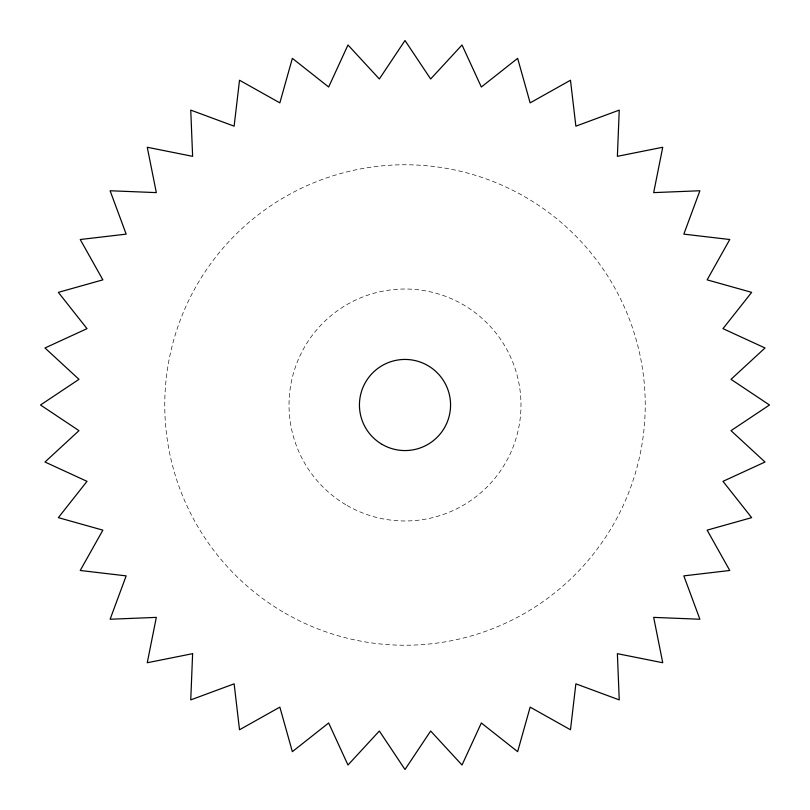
<?xml version="1.0" encoding="UTF-8"?>
<svg xmlns="http://www.w3.org/2000/svg" width="810" height="810" viewBox="0 0 810 810"><rect width="100%" height="100%" fill="white"/><g stroke="black" fill="none" stroke-linecap="round" stroke-linejoin="round"><path stroke-width="0.61" stroke-dasharray="4.05 3.04" d="M284.877 613.048A240.236 240.236 0 0 0 645.236 405A240.236 240.236 0 0 0 284.877 196.952A240.236 240.236 0 0 0 284.877 613.048M347.014 505.44A115.982 115.982 0 0 0 520.982 405A115.982 115.982 0 0 0 347.014 304.56A115.982 115.982 0 0 0 347.014 505.44"/><path stroke-width="1.21" d="M192.618 653.67L190.755 699.891L234.131 683.832L239.517 729.769L279.855 707.13L292.359 751.66L328.658 722.986L347.976 765.015L379.343 731.015L405 769.5L430.657 731.015L462.024 765.015L481.342 722.986L517.641 751.66L530.145 707.13L570.483 729.769L575.87 683.832L619.245 699.891L617.382 653.67L662.742 662.742L653.67 617.382L699.891 619.245L683.832 575.87L729.769 570.483L707.13 530.145L751.66 517.641L722.986 481.342L765.015 462.024L731.015 430.657L769.5 405L731.015 379.343L765.015 347.976L722.986 328.658L751.66 292.359L707.13 279.855L729.769 239.517L683.832 234.131L699.891 190.755L653.67 192.618L662.742 147.258L617.382 156.33L619.245 110.109L575.87 126.168L570.483 80.23L530.145 102.87L517.641 58.34L481.342 87.014L462.024 44.985L430.657 78.985L405 40.5L379.343 78.985L347.976 44.985L328.658 87.014L292.359 58.34L279.855 102.87L239.517 80.23L234.131 126.168L190.755 110.109L192.618 156.33L147.258 147.258L156.33 192.618L110.109 190.755L126.168 234.131L80.23 239.517L102.87 279.855L58.34 292.359L87.014 328.658L44.985 347.976L78.985 379.343L40.5 405L78.985 430.657L44.985 462.024L87.014 481.342L58.34 517.641L102.87 530.145L80.23 570.483L126.168 575.87L110.109 619.245L156.33 617.382L147.258 662.742L192.618 653.67M382.219 444.457A45.562 45.562 0 0 0 450.562 405A45.562 45.562 0 0 0 382.219 365.543A45.562 45.562 0 0 0 382.219 444.457"/></g></svg>
